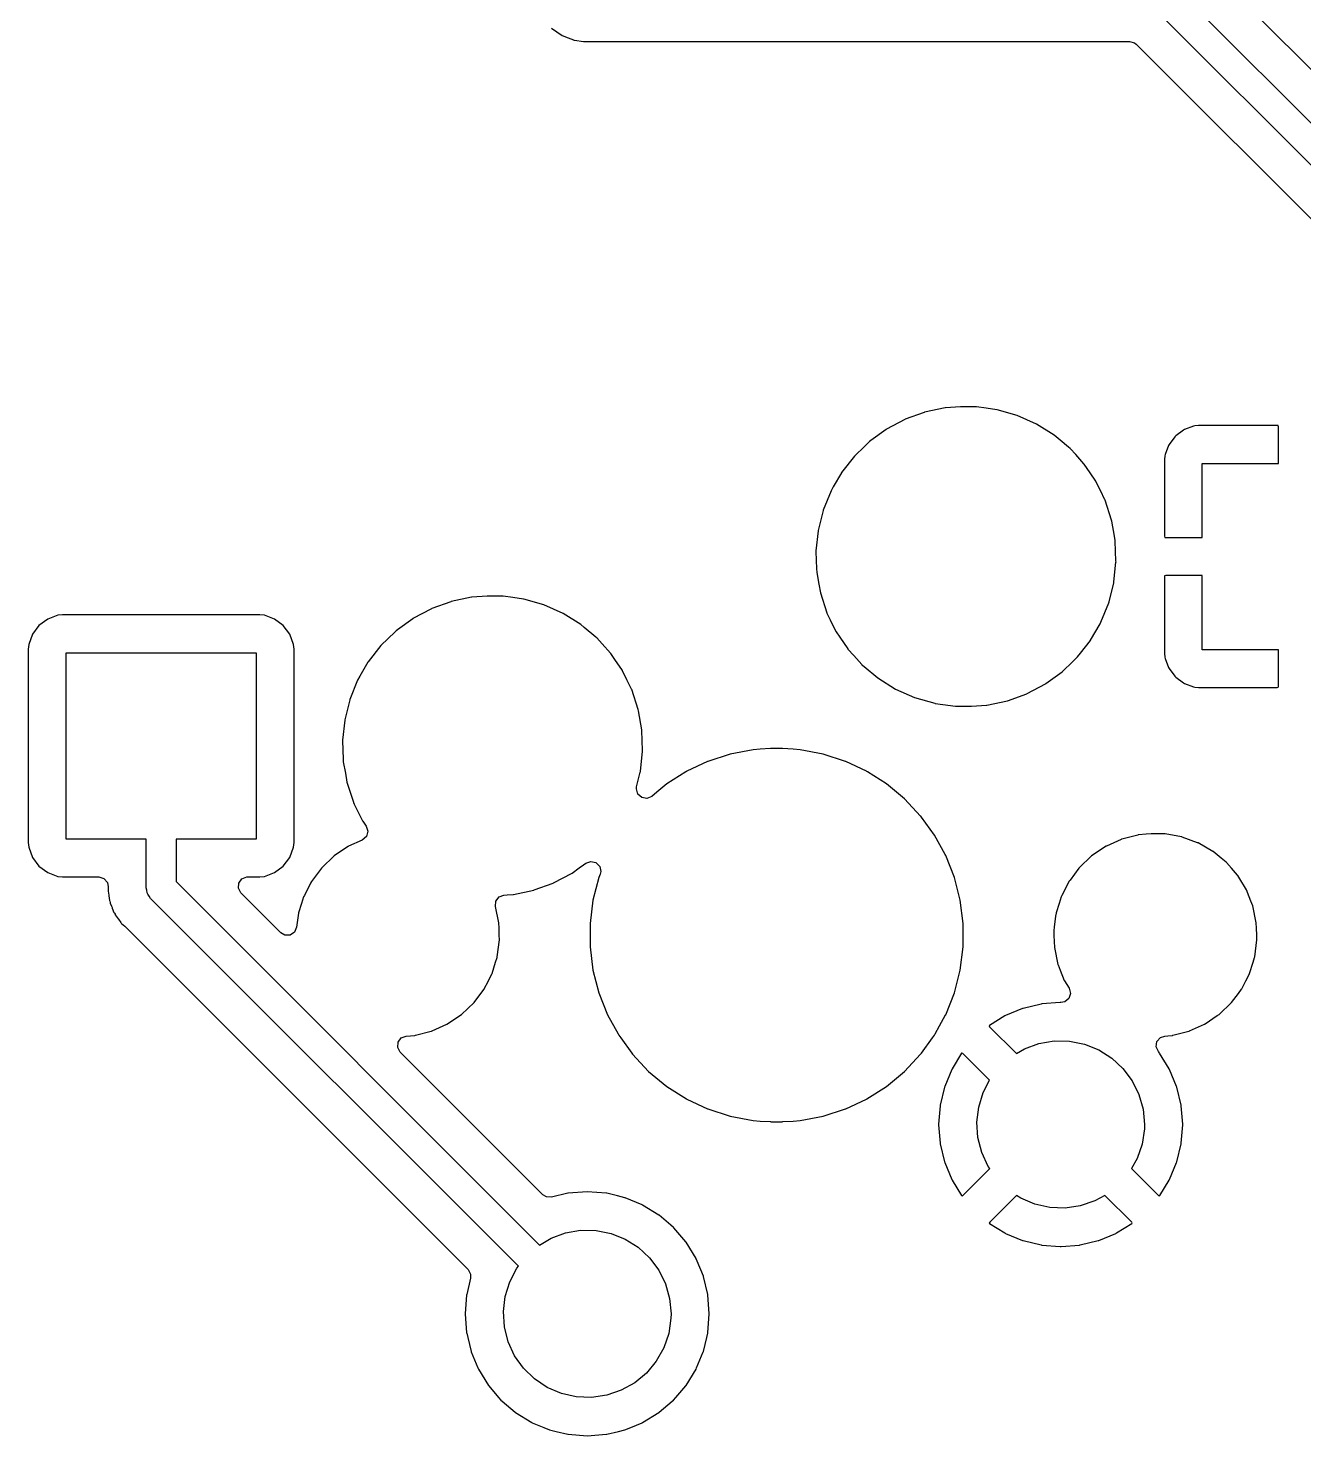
# Model space of a CAD drawing. Extents: x 3.12 to 9.98, y -5.38 to -1.32.
# Drawn here: x 6.105 to 6.778, y -4.064 to -3.321 of the extents above; entities that cross this region are included whole.
import ezdxf

# ---------------------------------------------------------------- set-up
doc = ezdxf.new("R2010")
doc.units = 0
doc.header["$MEASUREMENT"] = 0
doc.layers.add('BLACK', color=7, linetype='CONTINUOUS')

msp = doc.modelspace()

# ---------------------------------------------------------------- linework, layer by layer
at = {"layer": 'BLACK', "linetype": 'CONTINUOUS'}
for p, q in [((6.99656, -3.55711), (6.72053, -3.28108)), ((6.70558, -3.29444), (7.40326, -3.99213)), ((7.39443, -4.00557), (6.69674, -3.30787)), ((6.3812, -3.32088), (6.38672, -3.32476)), ((6.38672, -3.32476), (6.38987, -3.32599)), ((6.38987, -3.32599), (6.39273, -3.32711)), ((6.39273, -3.32711), (6.39273, -3.32711)), ((6.39273, -3.32711), (6.39301, -3.32722)), ((6.39301, -3.32722), (6.39331, -3.32725)), ((6.39331, -3.32725), (6.39331, -3.32725)), ((6.39331, -3.32725), (6.398, -3.32787)), ((6.398, -3.32787), (6.39816, -3.32789)), ((6.39816, -3.32789), (6.68639, -3.32789)), ((6.68639, -3.32789), (6.68907, -3.32868)), ((6.68907, -3.32868), (6.6899, -3.32935)), ((6.6899, -3.32935), (7.03497, -3.67442)), ((6.57799, -3.52386), (6.56792, -3.52753)), ((6.57815, -3.5238), (6.57799, -3.52386)), ((6.57799, -3.52386), (6.57799, -3.52386)), ((6.58897, -3.5215), (6.57815, -3.5238)), ((6.58914, -3.52149), (6.58897, -3.5215)), ((6.59715, -3.52093), (6.58914, -3.52149)), ((6.58914, -3.52149), (6.58914, -3.52149)), ((6.59724, -3.52093), (6.59715, -3.52093)), ((6.59715, -3.52093), (6.59715, -3.52093)), ((6.60553, -3.52093), (6.59724, -3.52093)), ((6.61073, -3.52166), (6.60553, -3.52093)), ((6.61631, -3.52244), (6.61073, -3.52166)), ((6.61648, -3.52246), (6.61631, -3.52244)), ((6.61631, -3.52244), (6.61631, -3.52244)), ((6.62711, -3.52551), (6.61648, -3.52246)), ((6.56776, -3.52759), (6.55799, -3.53278)), ((6.56792, -3.52753), (6.56776, -3.52759)), ((6.56792, -3.52753), (6.56792, -3.52753)), ((6.63721, -3.53001), (6.62711, -3.52551)), ((6.64659, -3.53587), (6.63721, -3.53001)), ((6.72017, -3.53116), (6.71543, -3.53294)), ((6.72077, -3.53102), (6.72017, -3.53116)), ((6.72278, -3.5308), (6.72077, -3.53102)), ((6.72304, -3.53079), (6.72278, -3.5308)), ((6.76447, -3.53079), (6.72304, -3.53079)), ((6.76477, -3.53085), (6.76447, -3.53079)), ((6.76482, -3.5309), (6.76477, -3.53085)), ((6.765, -3.5315), (6.76482, -3.5309)), ((6.765, -3.55079), (6.765, -3.5315)), ((6.54905, -3.53928), (6.54892, -3.5394)), ((6.54973, -3.53878), (6.54905, -3.53928)), ((6.55785, -3.53288), (6.54973, -3.53878)), ((6.55799, -3.53278), (6.55785, -3.53288)), ((6.55785, -3.53288), (6.55785, -3.53288)), ((6.64973, -3.53851), (6.64659, -3.53587)), ((6.6541, -3.54217), (6.64973, -3.53851)), ((6.7103, -3.53678), (6.70729, -3.5408)), ((6.7108, -3.53629), (6.7103, -3.53678)), ((6.71482, -3.53328), (6.7108, -3.53629)), ((6.71543, -3.53294), (6.71482, -3.53328)), ((6.54652, -3.54172), (6.54109, -3.54696)), ((6.54892, -3.5394), (6.54652, -3.54172)), ((6.54892, -3.5394), (6.54892, -3.5394)), ((6.65506, -3.54298), (6.6541, -3.54217)), ((6.65792, -3.54615), (6.65506, -3.54298)), ((6.66226, -3.55097), (6.65792, -3.54615)), ((6.70504, -3.54676), (6.70482, -3.54876)), ((6.70518, -3.54616), (6.70504, -3.54676)), ((6.70696, -3.54142), (6.70518, -3.54616)), ((6.70729, -3.5408), (6.70696, -3.54142)), ((6.54109, -3.54696), (6.53428, -3.55567)), ((6.66246, -3.5512), (6.66226, -3.55097)), ((6.66558, -3.55582), (6.66246, -3.5512)), ((6.70482, -3.54876), (6.7048, -3.54903)), ((6.7048, -3.54903), (6.7048, -3.58929)), ((6.7248, -3.59), (6.7248, -3.55079)), ((6.7248, -3.55079), (6.765, -3.55079)), ((6.5342, -3.55582), (6.52993, -3.56322)), ((6.53428, -3.55567), (6.5342, -3.55582)), ((6.5342, -3.55582), (6.5342, -3.55582)), ((6.66855, -3.56022), (6.66558, -3.55582)), ((6.66865, -3.56037), (6.66855, -3.56022)), ((6.66855, -3.56022), (6.66855, -3.56022)), ((6.67096, -3.5651), (6.66865, -3.56037)), ((6.52875, -3.56525), (6.52461, -3.5755)), ((6.52993, -3.56322), (6.52875, -3.56525)), ((6.67338, -3.57006), (6.67096, -3.5651)), ((6.52457, -3.57567), (6.5223, -3.58477)), ((6.52461, -3.5755), (6.52457, -3.57567)), ((6.52457, -3.57567), (6.52457, -3.57567)), ((6.6735, -3.57031), (6.67338, -3.57006)), ((6.67691, -3.58082), (6.6735, -3.57031)), ((6.67702, -3.58141), (6.67691, -3.58082)), ((6.67841, -3.58929), (6.67702, -3.58141)), ((6.52192, -3.58641), (6.5208, -3.59706)), ((6.52194, -3.58624), (6.52192, -3.58641)), ((6.52192, -3.58641), (6.52192, -3.58641)), ((6.5223, -3.58477), (6.52194, -3.58624)), ((6.6788, -3.59151), (6.67841, -3.58929)), ((6.7048, -3.58929), (6.70498, -3.58989)), ((6.70498, -3.58989), (6.70503, -3.58993)), ((6.70503, -3.58993), (6.70534, -3.59)), ((6.70534, -3.59), (6.7248, -3.59)), ((6.5208, -3.59706), (6.52078, -3.59723)), ((6.52078, -3.59723), (6.52079, -3.59741)), ((6.52079, -3.59741), (6.52111, -3.60655)), ((6.52079, -3.59741), (6.52079, -3.59741)), ((6.67883, -3.59171), (6.6788, -3.59151)), ((6.67884, -3.59189), (6.67883, -3.59171)), ((6.67921, -3.60253), (6.67884, -3.59189)), ((6.67884, -3.59189), (6.67884, -3.59189)), ((6.6781, -3.61343), (6.6792, -3.60294)), ((6.6792, -3.60294), (6.67922, -3.60277)), ((6.6792, -3.60294), (6.6792, -3.60294)), ((6.67922, -3.60277), (6.67921, -3.60253)), ((6.52111, -3.60655), (6.52117, -3.60829)), ((6.52117, -3.60829), (6.5212, -3.60846)), ((6.5212, -3.60846), (6.5212, -3.60846)), ((6.5212, -3.60846), (6.52227, -3.61452)), ((6.67806, -3.61376), (6.6781, -3.61343)), ((6.70487, -3.61023), (6.7048, -3.61053)), ((6.7048, -3.61053), (6.7048, -3.65097)), ((6.70492, -3.61018), (6.70487, -3.61023)), ((6.70552, -3.61), (6.70492, -3.61018)), ((6.7248, -3.61), (6.70552, -3.61)), ((6.7248, -3.64921), (6.7248, -3.61)), ((6.34715, -3.62093), (6.33914, -3.62149)), ((6.34724, -3.62093), (6.34715, -3.62093)), ((6.34715, -3.62093), (6.34715, -3.62093)), ((6.35553, -3.62093), (6.34724, -3.62093)), ((6.36073, -3.62166), (6.35553, -3.62093)), ((6.52227, -3.61452), (6.52309, -3.61918)), ((6.52309, -3.61918), (6.5265, -3.62969)), ((6.67554, -3.62388), (6.67802, -3.61393)), ((6.67802, -3.61393), (6.67806, -3.61376)), ((6.67802, -3.61393), (6.67802, -3.61393)), ((6.31776, -3.62759), (6.30799, -3.63278)), ((6.31792, -3.62753), (6.31776, -3.62759)), ((6.32799, -3.62386), (6.31792, -3.62753)), ((6.31792, -3.62753), (6.31792, -3.62753)), ((6.32815, -3.6238), (6.32799, -3.62386)), ((6.32799, -3.62386), (6.32799, -3.62386)), ((6.33897, -3.6215), (6.32815, -3.6238)), ((6.33914, -3.62149), (6.33897, -3.6215)), ((6.33914, -3.62149), (6.33914, -3.62149)), ((6.36631, -3.62244), (6.36073, -3.62166)), ((6.36648, -3.62246), (6.36631, -3.62244)), ((6.36631, -3.62244), (6.36631, -3.62244)), ((6.37711, -3.62551), (6.36648, -3.62246)), ((6.38721, -3.63001), (6.37711, -3.62551)), ((6.67125, -3.63475), (6.67539, -3.6245)), ((6.67539, -3.6245), (6.67554, -3.62388)), ((6.11509, -3.63305), (6.1105, -3.63649)), ((6.12046, -3.63103), (6.11509, -3.63305)), ((6.12291, -3.63077), (6.12046, -3.63103)), ((6.22709, -3.63077), (6.12291, -3.63077)), ((6.22954, -3.63103), (6.22709, -3.63077)), ((6.23491, -3.63305), (6.22954, -3.63103)), ((6.2395, -3.63649), (6.23491, -3.63305)), ((6.30785, -3.63288), (6.29973, -3.63878)), ((6.30799, -3.63278), (6.30785, -3.63288)), ((6.30785, -3.63288), (6.30785, -3.63288)), ((6.39659, -3.63587), (6.38721, -3.63001)), ((6.39846, -3.63744), (6.39659, -3.63587)), ((6.5265, -3.62969), (6.52658, -3.62985)), ((6.52658, -3.62985), (6.52658, -3.62985)), ((6.52658, -3.62985), (6.52831, -3.63339)), ((6.52831, -3.63339), (6.53135, -3.63963)), ((6.6658, -3.64418), (6.67077, -3.63557)), ((6.67077, -3.63557), (6.67125, -3.63475)), ((6.10706, -3.64107), (6.10505, -3.64644)), ((6.1105, -3.63649), (6.10706, -3.64107)), ((6.24294, -3.64107), (6.2395, -3.63649)), ((6.24495, -3.64644), (6.24294, -3.64107)), ((6.29853, -3.63978), (6.29109, -3.64696)), ((6.29892, -3.6394), (6.29853, -3.63978)), ((6.29905, -3.63928), (6.29892, -3.6394)), ((6.29892, -3.6394), (6.29892, -3.6394)), ((6.29973, -3.63878), (6.29905, -3.63928)), ((6.40456, -3.64256), (6.39846, -3.63744)), ((6.40506, -3.64298), (6.40456, -3.64256)), ((6.40792, -3.64615), (6.40506, -3.64298)), ((6.53135, -3.63963), (6.53145, -3.63978)), ((6.53145, -3.63978), (6.53145, -3.63978)), ((6.53145, -3.63978), (6.5334, -3.64268)), ((6.5334, -3.64268), (6.53754, -3.6488)), ((6.10505, -3.64644), (6.10478, -3.64889)), ((6.10478, -3.64889), (6.10478, -3.75111)), ((6.1248, -3.74921), (6.1248, -3.65079)), ((6.1248, -3.65079), (6.2252, -3.65079)), ((6.2252, -3.65079), (6.2252, -3.74921)), ((6.24522, -3.64889), (6.24495, -3.64644)), ((6.24522, -3.75111), (6.24522, -3.64889)), ((6.29109, -3.64696), (6.28428, -3.65567)), ((6.41226, -3.65097), (6.40792, -3.64615)), ((6.53754, -3.6488), (6.53765, -3.64893)), ((6.53765, -3.64893), (6.53765, -3.64893)), ((6.53765, -3.64893), (6.54074, -3.65236)), ((6.66052, -3.65097), (6.66572, -3.64433)), ((6.66572, -3.64433), (6.6658, -3.64418)), ((6.6658, -3.64418), (6.6658, -3.64418)), ((6.765, -3.64921), (6.7248, -3.64921)), ((6.765, -3.66868), (6.765, -3.64921)), ((6.2842, -3.65582), (6.27993, -3.66322)), ((6.28428, -3.65567), (6.2842, -3.65582)), ((6.2842, -3.65582), (6.2842, -3.65582)), ((6.41246, -3.6512), (6.41226, -3.65097)), ((6.41463, -3.65441), (6.41246, -3.6512)), ((6.41855, -3.66022), (6.41463, -3.65441)), ((6.54074, -3.65236), (6.54494, -3.65702)), ((6.54494, -3.65702), (6.54507, -3.65713)), ((6.54507, -3.65713), (6.54507, -3.65713)), ((6.54507, -3.65713), (6.54624, -3.65811)), ((6.54624, -3.65811), (6.55341, -3.66413)), ((6.65116, -3.66052), (6.65623, -3.65563)), ((6.65623, -3.65563), (6.65891, -3.65304)), ((6.65891, -3.65304), (6.66052, -3.65097)), ((6.7048, -3.65097), (6.70482, -3.65124)), ((6.70482, -3.65124), (6.70504, -3.65324)), ((6.70504, -3.65324), (6.70518, -3.65384)), ((6.70518, -3.65384), (6.70696, -3.65858)), ((6.27875, -3.66525), (6.27461, -3.6755)), ((6.27993, -3.66322), (6.27875, -3.66525)), ((6.41865, -3.66037), (6.41855, -3.66022)), ((6.41855, -3.66022), (6.41855, -3.66022)), ((6.42096, -3.6651), (6.41865, -3.66037)), ((6.42338, -3.67006), (6.42096, -3.6651)), ((6.55341, -3.66413), (6.56279, -3.66999)), ((6.64221, -3.66708), (6.65081, -3.66082)), ((6.65081, -3.66082), (6.65095, -3.66072)), ((6.65081, -3.66082), (6.65081, -3.66082)), ((6.65095, -3.66072), (6.65116, -3.66052)), ((6.70696, -3.65858), (6.70729, -3.6592)), ((6.70729, -3.6592), (6.7103, -3.66322)), ((6.7103, -3.66322), (6.7108, -3.66371)), ((6.7108, -3.66371), (6.71482, -3.66672)), ((6.4235, -3.67031), (6.42338, -3.67006)), ((6.42691, -3.68082), (6.4235, -3.67031)), ((6.56279, -3.66999), (6.57289, -3.67449)), ((6.62201, -3.67614), (6.63208, -3.67247)), ((6.63208, -3.67247), (6.63224, -3.67241)), ((6.63208, -3.67247), (6.63208, -3.67247)), ((6.63224, -3.67241), (6.64201, -3.66722)), ((6.64201, -3.66722), (6.64221, -3.66708)), ((6.71482, -3.66672), (6.71543, -3.66706)), ((6.71543, -3.66706), (6.72017, -3.66884)), ((6.72017, -3.66884), (6.72077, -3.66898)), ((6.72077, -3.66898), (6.72278, -3.6692)), ((6.72278, -3.6692), (6.72304, -3.66921)), ((6.72304, -3.66921), (6.76429, -3.66921)), ((6.76429, -3.66921), (6.76489, -3.66904)), ((6.76489, -3.66904), (6.76493, -3.66898)), ((6.76493, -3.66898), (6.765, -3.66868)), ((6.27457, -3.67567), (6.2723, -3.68477)), ((6.27461, -3.6755), (6.27457, -3.67567)), ((6.27457, -3.67567), (6.27457, -3.67567)), ((6.57289, -3.67449), (6.58352, -3.67754)), ((6.58352, -3.67754), (6.58369, -3.67756)), ((6.58369, -3.67756), (6.58369, -3.67756)), ((6.58369, -3.67756), (6.58774, -3.67813)), ((6.58774, -3.67813), (6.59447, -3.67907)), ((6.59447, -3.67907), (6.60276, -3.67907)), ((6.60276, -3.67907), (6.60285, -3.67907)), ((6.60285, -3.67907), (6.61086, -3.67851)), ((6.60285, -3.67907), (6.60285, -3.67907)), ((6.61086, -3.67851), (6.61103, -3.6785)), ((6.61086, -3.67851), (6.61086, -3.67851)), ((6.61103, -3.6785), (6.62185, -3.6762)), ((6.62185, -3.6762), (6.62201, -3.67614)), ((6.62201, -3.67614), (6.62201, -3.67614)), ((6.27192, -3.68641), (6.2708, -3.69706)), ((6.27194, -3.68624), (6.27192, -3.68641)), ((6.27192, -3.68641), (6.27192, -3.68641)), ((6.2723, -3.68477), (6.27194, -3.68624)), ((6.42703, -3.6815), (6.42691, -3.68082)), ((6.4288, -3.69151), (6.42703, -3.6815)), ((6.42883, -3.69171), (6.4288, -3.69151)), ((6.42884, -3.69189), (6.42883, -3.69171)), ((6.42921, -3.70253), (6.42884, -3.69189)), ((6.42884, -3.69189), (6.42884, -3.69189)), ((6.2708, -3.69706), (6.27078, -3.69723)), ((6.27078, -3.69723), (6.27079, -3.69741)), ((6.27079, -3.69741), (6.27079, -3.69741)), ((6.27079, -3.69741), (6.27112, -3.70699)), ((6.4281, -3.71343), (6.4292, -3.70294)), ((6.4292, -3.70294), (6.42922, -3.70277)), ((6.4292, -3.70294), (6.4292, -3.70294)), ((6.42922, -3.70277), (6.42921, -3.70253)), ((6.48763, -3.70206), (6.47545, -3.70439)), ((6.49131, -3.70183), (6.48763, -3.70206)), ((6.49683, -3.70149), (6.49131, -3.70183)), ((6.4969, -3.70148), (6.49683, -3.70149)), ((6.49683, -3.70149), (6.49683, -3.70149)), ((6.5031, -3.70148), (6.4969, -3.70148)), ((6.50317, -3.70149), (6.5031, -3.70148)), ((6.50869, -3.70183), (6.50317, -3.70149)), ((6.50317, -3.70149), (6.50317, -3.70149)), ((6.51237, -3.70206), (6.50869, -3.70183)), ((6.52455, -3.70439), (6.51237, -3.70206)), ((6.27112, -3.70699), (6.27117, -3.70829)), ((6.27117, -3.70829), (6.2712, -3.70846)), ((6.2712, -3.70846), (6.2712, -3.70846)), ((6.2712, -3.70846), (6.27227, -3.71452)), ((6.46352, -3.70828), (6.45259, -3.71343)), ((6.46366, -3.70822), (6.46352, -3.70828)), ((6.46352, -3.70828), (6.46352, -3.70828)), ((6.47545, -3.70439), (6.46366, -3.70822)), ((6.53634, -3.70822), (6.52455, -3.70439)), ((6.53648, -3.70828), (6.53634, -3.70822)), ((6.54741, -3.71343), (6.53648, -3.70828)), ((6.53648, -3.70828), (6.53648, -3.70828)), ((6.27227, -3.71452), (6.27309, -3.71918)), ((6.4261, -3.72166), (6.42802, -3.71393)), ((6.42802, -3.71393), (6.42806, -3.71376)), ((6.42802, -3.71393), (6.42802, -3.71393)), ((6.42806, -3.71376), (6.4281, -3.71343)), ((6.45202, -3.71376), (6.44198, -3.72014)), ((6.45231, -3.71358), (6.45202, -3.71376)), ((6.45244, -3.7135), (6.45231, -3.71358)), ((6.45231, -3.71358), (6.45231, -3.71358)), ((6.45258, -3.71343), (6.45244, -3.7135)), ((6.45259, -3.71343), (6.45258, -3.71343)), ((6.54742, -3.71343), (6.54741, -3.71343)), ((6.54756, -3.7135), (6.54742, -3.71343)), ((6.54769, -3.71358), (6.54756, -3.7135)), ((6.54798, -3.71376), (6.54769, -3.71358)), ((6.54769, -3.71358), (6.54769, -3.71358)), ((6.55802, -3.72014), (6.54798, -3.71376)), ((6.27309, -3.71918), (6.2765, -3.72969)), ((6.42595, -3.72274), (6.4261, -3.72166)), ((6.42668, -3.72544), (6.42595, -3.72274)), ((6.43671, -3.7245), (6.43407, -3.72668)), ((6.44198, -3.72014), (6.43671, -3.7245)), ((6.56757, -3.72804), (6.55802, -3.72014)), ((6.2765, -3.72969), (6.27658, -3.72985)), ((6.27658, -3.72985), (6.27658, -3.72985)), ((6.27658, -3.72985), (6.27701, -3.73073)), ((6.27701, -3.73073), (6.28135, -3.73963)), ((6.42875, -3.72732), (6.42668, -3.72544)), ((6.4315, -3.72778), (6.42875, -3.72732)), ((6.43407, -3.72668), (6.4315, -3.72778)), ((6.57606, -3.73708), (6.56757, -3.72804)), ((6.28135, -3.73963), (6.28145, -3.73978)), ((6.28145, -3.73978), (6.28145, -3.73978)), ((6.28145, -3.73978), (6.28327, -3.74247)), ((6.57615, -3.7372), (6.57606, -3.73708)), ((6.57654, -3.73773), (6.57615, -3.7372)), ((6.57615, -3.7372), (6.57615, -3.7372)), ((6.58335, -3.74711), (6.57654, -3.73773)), ((6.28327, -3.74247), (6.28411, -3.74514)), ((6.28411, -3.74514), (6.28339, -3.74784)), ((6.58342, -3.74724), (6.58335, -3.74711)), ((6.58896, -3.75732), (6.58342, -3.74724)), ((6.58342, -3.74724), (6.58342, -3.74724)), ((6.69075, -3.74711), (6.68236, -3.74928)), ((6.69095, -3.74705), (6.69075, -3.74711)), ((6.69075, -3.74711), (6.69075, -3.74711)), ((6.69116, -3.74704), (6.69095, -3.74705)), ((6.69508, -3.7467), (6.69116, -3.74704)), ((6.69116, -3.74704), (6.69116, -3.74704)), ((6.69772, -3.74648), (6.69508, -3.7467)), ((6.7041, -3.74648), (6.69772, -3.74648)), ((6.70416, -3.74648), (6.7041, -3.74648)), ((6.70436, -3.74649), (6.70416, -3.74648)), ((6.70416, -3.74648), (6.70416, -3.74648)), ((6.70505, -3.74653), (6.70436, -3.74649)), ((6.70522, -3.74655), (6.70505, -3.74653)), ((6.71379, -3.7481), (6.70522, -3.74655)), ((6.70522, -3.74655), (6.70522, -3.74655)), ((6.10478, -3.75111), (6.10505, -3.75356)), ((6.10505, -3.75356), (6.10706, -3.75893)), ((6.16713, -3.74921), (6.1248, -3.74921)), ((6.16713, -3.775), (6.16713, -3.74921)), ((6.2252, -3.74921), (6.18287, -3.74921)), ((6.18287, -3.74921), (6.18287, -3.77174)), ((6.24294, -3.75893), (6.24495, -3.75356)), ((6.24495, -3.75356), (6.24522, -3.75111)), ((6.27188, -3.75441), (6.26634, -3.75814)), ((6.2737, -3.75318), (6.27188, -3.75441)), ((6.27388, -3.75307), (6.2737, -3.75318)), ((6.2737, -3.75318), (6.2737, -3.75318)), ((6.28119, -3.74977), (6.27388, -3.75307)), ((6.28339, -3.74784), (6.28119, -3.74977)), ((6.67188, -3.75441), (6.66634, -3.75814)), ((6.6737, -3.75318), (6.67188, -3.75441)), ((6.67388, -3.75307), (6.6737, -3.75318)), ((6.6737, -3.75318), (6.6737, -3.75318)), ((6.67415, -3.75295), (6.67388, -3.75307)), ((6.68197, -3.74942), (6.67415, -3.75295)), ((6.68216, -3.74934), (6.68197, -3.74942)), ((6.68197, -3.74942), (6.68197, -3.74942)), ((6.68236, -3.74928), (6.68216, -3.74934)), ((6.68236, -3.74928), (6.68236, -3.74928)), ((6.71399, -3.74814), (6.71379, -3.7481)), ((6.71379, -3.7481), (6.71379, -3.7481)), ((6.71419, -3.74821), (6.71399, -3.74814)), ((6.72233, -3.75117), (6.71419, -3.74821)), ((6.71419, -3.74821), (6.71419, -3.74821)), ((6.72253, -3.75124), (6.72233, -3.75117)), ((6.72233, -3.75117), (6.72233, -3.75117)), ((6.73042, -3.75573), (6.72253, -3.75124)), ((6.10706, -3.75893), (6.1105, -3.76351)), ((6.2395, -3.76351), (6.24294, -3.75893)), ((6.26634, -3.75814), (6.25977, -3.76441)), ((6.3981, -3.7628), (6.39926, -3.76195)), ((6.39926, -3.76195), (6.4019, -3.76101)), ((6.4019, -3.76101), (6.40462, -3.76164)), ((6.40462, -3.76164), (6.40657, -3.76365)), ((6.58932, -3.75797), (6.58896, -3.75732)), ((6.59388, -3.7695), (6.58932, -3.75797)), ((6.66634, -3.75814), (6.65977, -3.76441)), ((6.73059, -3.75587), (6.73042, -3.75573)), ((6.73483, -3.75934), (6.73059, -3.75587)), ((6.73059, -3.75587), (6.73059, -3.75587)), ((6.73745, -3.76149), (6.73483, -3.75934)), ((6.73758, -3.76165), (6.73745, -3.76149)), ((6.74012, -3.76458), (6.73758, -3.76165)), ((6.73758, -3.76165), (6.73758, -3.76165)), ((6.1105, -3.76351), (6.11509, -3.76695)), ((6.11509, -3.76695), (6.12046, -3.76897)), ((6.12046, -3.76897), (6.12291, -3.76923)), ((6.12291, -3.76923), (6.14212, -3.76923)), ((6.14212, -3.76923), (6.14481, -3.77002)), ((6.21768, -3.77022), (6.2203, -3.76924)), ((6.2203, -3.76924), (6.22066, -3.76923)), ((6.22066, -3.76923), (6.22709, -3.76923)), ((6.22709, -3.76923), (6.22954, -3.76897)), ((6.22954, -3.76897), (6.23491, -3.76695)), ((6.23491, -3.76695), (6.2395, -3.76351)), ((6.25965, -3.76458), (6.25493, -3.77091)), ((6.25977, -3.76441), (6.25965, -3.76458)), ((6.38224, -3.77241), (6.39201, -3.76722)), ((6.39201, -3.76722), (6.39582, -3.76445)), ((6.39582, -3.76445), (6.3981, -3.7628)), ((6.40612, -3.7695), (6.40303, -3.7815)), ((6.40679, -3.76779), (6.40612, -3.7695)), ((6.40657, -3.76365), (6.40712, -3.76639)), ((6.40712, -3.76639), (6.40679, -3.76779)), ((6.59697, -3.7815), (6.59388, -3.7695)), ((6.65965, -3.76458), (6.65493, -3.77091)), ((6.65977, -3.76441), (6.65965, -3.76458)), ((6.7434, -3.76835), (6.74012, -3.76458)), ((6.74351, -3.76853), (6.7434, -3.76835)), ((6.74401, -3.76935), (6.74351, -3.76853)), ((6.74351, -3.76853), (6.74351, -3.76853)), ((6.74811, -3.77612), (6.74401, -3.76935)), ((6.14481, -3.77002), (6.14664, -3.77213)), ((6.14664, -3.77213), (6.14707, -3.77453)), ((6.14707, -3.77453), (6.14694, -3.77647)), ((6.14694, -3.77647), (6.14699, -3.77676)), ((6.14699, -3.77676), (6.14699, -3.77676)), ((6.14699, -3.77676), (6.14737, -3.77895)), ((6.16742, -3.77628), (6.16713, -3.775)), ((6.16756, -3.77759), (6.16742, -3.77628)), ((6.18287, -3.77174), (6.37483, -3.9637)), ((6.21581, -3.77525), (6.21601, -3.77246)), ((6.21715, -3.7777), (6.21581, -3.77525)), ((6.21601, -3.77246), (6.21768, -3.77022)), ((6.25395, -3.77247), (6.25064, -3.779)), ((6.25435, -3.7717), (6.25395, -3.77247)), ((6.25493, -3.77091), (6.25435, -3.7717)), ((6.36103, -3.7785), (6.37185, -3.7762)), ((6.37185, -3.7762), (6.37201, -3.77614)), ((6.37201, -3.77614), (6.38208, -3.77247)), ((6.37201, -3.77614), (6.37201, -3.77614)), ((6.38208, -3.77247), (6.38224, -3.77241)), ((6.38208, -3.77247), (6.38208, -3.77247)), ((6.65395, -3.77247), (6.65064, -3.779)), ((6.65435, -3.7717), (6.65395, -3.77247)), ((6.65493, -3.77091), (6.65435, -3.7717)), ((6.74955, -3.77976), (6.74811, -3.77612)), ((6.14737, -3.77895), (6.14741, -3.77921)), ((6.14741, -3.77921), (6.14771, -3.7817)), ((6.14771, -3.7817), (6.14782, -3.78198)), ((6.14782, -3.78198), (6.14784, -3.78208)), ((6.14784, -3.78208), (6.14802, -3.78273)), ((6.14802, -3.78273), (6.14805, -3.78283)), ((6.14805, -3.78283), (6.1481, -3.78312)), ((6.1481, -3.78312), (6.14882, -3.78477)), ((6.1678, -3.77797), (6.16756, -3.77759)), ((6.1679, -3.77841), (6.1678, -3.77797)), ((6.16872, -3.77944), (6.1679, -3.77841)), ((6.16942, -3.78056), (6.16872, -3.77944)), ((6.36372, -3.97485), (6.16942, -3.78056)), ((6.23814, -3.79869), (6.21715, -3.7777)), ((6.24914, -3.78331), (6.2476, -3.78826)), ((6.25023, -3.77979), (6.24914, -3.78331)), ((6.25064, -3.779), (6.25023, -3.77979)), ((6.3515, -3.78481), (6.35172, -3.78203)), ((6.35172, -3.78203), (6.35341, -3.7798)), ((6.35341, -3.7798), (6.35601, -3.77885)), ((6.35601, -3.77885), (6.35777, -3.77872)), ((6.35777, -3.77872), (6.36086, -3.77851)), ((6.36086, -3.77851), (6.36103, -3.7785)), ((6.36086, -3.77851), (6.36086, -3.77851)), ((6.40303, -3.7815), (6.40148, -3.7938)), ((6.59852, -3.7938), (6.59697, -3.7815)), ((6.64914, -3.78331), (6.6476, -3.78826)), ((6.65023, -3.77979), (6.64914, -3.78331)), ((6.65064, -3.779), (6.65023, -3.77979)), ((6.75045, -3.78203), (6.74955, -3.77976)), ((6.75145, -3.78456), (6.75045, -3.78203)), ((6.75331, -3.79345), (6.75145, -3.78456)), ((6.14882, -3.78477), (6.14911, -3.78543)), ((6.14911, -3.78543), (6.14921, -3.78567)), ((6.14921, -3.78567), (6.1501, -3.78802)), ((6.1501, -3.78802), (6.15027, -3.78826)), ((6.15027, -3.78826), (6.15032, -3.78836)), ((6.15032, -3.78836), (6.15064, -3.78894)), ((6.15064, -3.78894), (6.15069, -3.78903)), ((6.15069, -3.78903), (6.15081, -3.7893)), ((6.15081, -3.7893), (6.15183, -3.79063)), ((6.15183, -3.79063), (6.15235, -3.7913)), ((6.15235, -3.7913), (6.1525, -3.79151)), ((6.1525, -3.79151), (6.15375, -3.79334)), ((6.24754, -3.78847), (6.24656, -3.79583)), ((6.2476, -3.78827), (6.24754, -3.78847)), ((6.2476, -3.78826), (6.2476, -3.78827)), ((6.35331, -3.79345), (6.3515, -3.78481)), ((6.64735, -3.78991), (6.64656, -3.79583)), ((6.64754, -3.78847), (6.64735, -3.78991)), ((6.6476, -3.78827), (6.64754, -3.78847)), ((6.6476, -3.78826), (6.6476, -3.78827)), ((6.15375, -3.79334), (6.15375, -3.79334)), ((6.15375, -3.79334), (6.15392, -3.79358)), ((6.15392, -3.79358), (6.15415, -3.79378)), ((6.15415, -3.79378), (6.15415, -3.79378)), ((6.15415, -3.79378), (6.15575, -3.79521)), ((6.15575, -3.79521), (6.15596, -3.79541)), ((6.15596, -3.79541), (6.3371, -3.97655)), ((6.2403, -3.79996), (6.23814, -3.79869)), ((6.24543, -3.79839), (6.2431, -3.79993)), ((6.24656, -3.79583), (6.24543, -3.79839)), ((6.35342, -3.79637), (6.35331, -3.79345)), ((6.35356, -3.8), (6.35342, -3.79637)), ((6.40148, -3.7938), (6.40148, -3.8062)), ((6.59852, -3.8062), (6.59852, -3.7938)), ((6.64656, -3.79583), (6.64635, -3.79747)), ((6.64635, -3.79747), (6.64635, -3.79768)), ((6.64635, -3.79768), (6.64635, -3.79768)), ((6.64635, -3.79768), (6.64645, -3.80019)), ((6.75342, -3.79637), (6.75331, -3.79345)), ((6.75356, -3.8), (6.75342, -3.79637)), ((6.2431, -3.79993), (6.2403, -3.79996)), ((6.35246, -3.81153), (6.35365, -3.80253)), ((6.35365, -3.80253), (6.35356, -3.8)), ((6.40148, -3.8062), (6.40303, -3.8185)), ((6.59697, -3.8185), (6.59852, -3.8062)), ((6.64645, -3.80019), (6.64669, -3.80655)), ((6.64669, -3.80655), (6.64855, -3.81544)), ((6.75246, -3.81153), (6.75365, -3.80253)), ((6.75365, -3.80253), (6.75356, -3.8)), ((6.34977, -3.82021), (6.35159, -3.81435)), ((6.35159, -3.81435), (6.3524, -3.81174)), ((6.3524, -3.81173), (6.35246, -3.81153)), ((6.3524, -3.81174), (6.3524, -3.81173)), ((6.74977, -3.82021), (6.75159, -3.81435)), ((6.75159, -3.81435), (6.7524, -3.81174)), ((6.7524, -3.81173), (6.75246, -3.81153)), ((6.7524, -3.81174), (6.7524, -3.81173)), ((6.34781, -3.82406), (6.34967, -3.8204)), ((6.34967, -3.8204), (6.34977, -3.82021)), ((6.34967, -3.8204), (6.34967, -3.8204)), ((6.40303, -3.8185), (6.40612, -3.8305)), ((6.59388, -3.8305), (6.59697, -3.8185)), ((6.64855, -3.81544), (6.64863, -3.81563)), ((6.64863, -3.81563), (6.64863, -3.81563)), ((6.64863, -3.81563), (6.64976, -3.8185)), ((6.64976, -3.8185), (6.65189, -3.82388)), ((6.74781, -3.82406), (6.74967, -3.8204)), ((6.74967, -3.8204), (6.74977, -3.82021)), ((6.74967, -3.8204), (6.74967, -3.8204)), ((6.34384, -3.83073), (6.34553, -3.82847)), ((6.34553, -3.82847), (6.34565, -3.8283)), ((6.34553, -3.82847), (6.34553, -3.82847)), ((6.34565, -3.8283), (6.34781, -3.82406)), ((6.65189, -3.82388), (6.652, -3.82406)), ((6.652, -3.82406), (6.65441, -3.82803)), ((6.65441, -3.82803), (6.65512, -3.83073)), ((6.74384, -3.83073), (6.74553, -3.82847)), ((6.74553, -3.82847), (6.74565, -3.8283)), ((6.74553, -3.82847), (6.74553, -3.82847)), ((6.74565, -3.8283), (6.74781, -3.82406)), ((6.33366, -3.84186), (6.34023, -3.83559)), ((6.34023, -3.83559), (6.34384, -3.83073)), ((6.40612, -3.8305), (6.41068, -3.84203)), ((6.58932, -3.84203), (6.59388, -3.8305)), ((6.63973, -3.83639), (6.63027, -3.83866)), ((6.64011, -3.83633), (6.63973, -3.83639)), ((6.64981, -3.83557), (6.64011, -3.83633)), ((6.65017, -3.83557), (6.64981, -3.83557)), ((6.65211, -3.83517), (6.65017, -3.83557)), ((6.65427, -3.83339), (6.65211, -3.83517)), ((6.65512, -3.83073), (6.65427, -3.83339)), ((6.73366, -3.84186), (6.74023, -3.83559)), ((6.74023, -3.83559), (6.74384, -3.83073)), ((6.3263, -3.84682), (6.33271, -3.8425)), ((6.33271, -3.8425), (6.33366, -3.84186)), ((6.41068, -3.84203), (6.41076, -3.84217)), ((6.41076, -3.84217), (6.41076, -3.84217)), ((6.41076, -3.84217), (6.41625, -3.85216)), ((6.58606, -3.84796), (6.58924, -3.84217)), ((6.58924, -3.84217), (6.58932, -3.84203)), ((6.58924, -3.84217), (6.58924, -3.84217)), ((6.62057, -3.84268), (6.61247, -3.84764)), ((6.62092, -3.8425), (6.62057, -3.84268)), ((6.6299, -3.83878), (6.62092, -3.8425)), ((6.63027, -3.83866), (6.6299, -3.83878)), ((6.7263, -3.84682), (6.73271, -3.8425)), ((6.73271, -3.8425), (6.73366, -3.84186)), ((6.30925, -3.85289), (6.31764, -3.85072)), ((6.31764, -3.85072), (6.31784, -3.85066)), ((6.31764, -3.85072), (6.31764, -3.85072)), ((6.31784, -3.85066), (6.31803, -3.85058)), ((6.31803, -3.85058), (6.32593, -3.84702)), ((6.31803, -3.85058), (6.31803, -3.85058)), ((6.32593, -3.84702), (6.32612, -3.84693)), ((6.32612, -3.84693), (6.3263, -3.84682)), ((6.3263, -3.84682), (6.3263, -3.84682)), ((6.58375, -3.85216), (6.58606, -3.84796)), ((6.61247, -3.84764), (6.61227, -3.84796)), ((6.61227, -3.84796), (6.6125, -3.84836)), ((6.6125, -3.84836), (6.62672, -3.86258)), ((6.70925, -3.85289), (6.71764, -3.85072)), ((6.71764, -3.85072), (6.71784, -3.85066)), ((6.71764, -3.85072), (6.71764, -3.85072)), ((6.71784, -3.85066), (6.71803, -3.85058)), ((6.71803, -3.85058), (6.72593, -3.84702)), ((6.71803, -3.85058), (6.71803, -3.85058)), ((6.72593, -3.84702), (6.72612, -3.84693)), ((6.72612, -3.84693), (6.7263, -3.84682)), ((6.7263, -3.84682), (6.7263, -3.84682)), ((6.2999, -3.85934), (6.3001, -3.85655)), ((6.3001, -3.85655), (6.30178, -3.85432)), ((6.30178, -3.85432), (6.30433, -3.85335)), ((6.30433, -3.85335), (6.30673, -3.85314)), ((6.30673, -3.85314), (6.30884, -3.85296)), ((6.30884, -3.85296), (6.30905, -3.85295)), ((6.30884, -3.85296), (6.30884, -3.85296)), ((6.30905, -3.85295), (6.30925, -3.85289)), ((6.30925, -3.85289), (6.30925, -3.85289)), ((6.41625, -3.85216), (6.41665, -3.85289)), ((6.41665, -3.85289), (6.41769, -3.85432)), ((6.41769, -3.85432), (6.42347, -3.86227)), ((6.57653, -3.86227), (6.58231, -3.85432)), ((6.58231, -3.85432), (6.58335, -3.85289)), ((6.58335, -3.85289), (6.58375, -3.85216)), ((6.63095, -3.86006), (6.63855, -3.85726)), ((6.63855, -3.85726), (6.64653, -3.85589)), ((6.64653, -3.85589), (6.65463, -3.85599)), ((6.65463, -3.85599), (6.66257, -3.85757)), ((6.66257, -3.85757), (6.67009, -3.86057)), ((6.70043, -3.85891), (6.70085, -3.85614)), ((6.70158, -3.86146), (6.70043, -3.85891)), ((6.70085, -3.85614), (6.7027, -3.85405)), ((6.7027, -3.85405), (6.70493, -3.85329)), ((6.70493, -3.85329), (6.70657, -3.85316)), ((6.70657, -3.85316), (6.70884, -3.85296)), ((6.70884, -3.85296), (6.70905, -3.85295)), ((6.70884, -3.85296), (6.70884, -3.85296)), ((6.70905, -3.85295), (6.70925, -3.85289)), ((6.70925, -3.85289), (6.70925, -3.85289)), ((6.30124, -3.8618), (6.2999, -3.85934)), ((6.37655, -3.9371), (6.30124, -3.8618)), ((6.42347, -3.86227), (6.42394, -3.86292)), ((6.42394, -3.86292), (6.43243, -3.87196)), ((6.56757, -3.87196), (6.57606, -3.86292)), ((6.57606, -3.86292), (6.57653, -3.86227)), ((6.59768, -3.86241), (6.59268, -3.87057)), ((6.59788, -3.86227), (6.59768, -3.86241)), ((6.59842, -3.86256), (6.59788, -3.86227)), ((6.6125, -3.87664), (6.59842, -3.86256)), ((6.62672, -3.86258), (6.63095, -3.86006)), ((6.67009, -3.86057), (6.67694, -3.86489)), ((6.67694, -3.86489), (6.68288, -3.87039)), ((6.70201, -3.86197), (6.70158, -3.86146)), ((6.70224, -3.86228), (6.70201, -3.86197)), ((6.70732, -3.87057), (6.70224, -3.86228)), ((6.43243, -3.87196), (6.44198, -3.87986)), ((6.55802, -3.87986), (6.56757, -3.87196)), ((6.5925, -3.87092), (6.58878, -3.8799)), ((6.59268, -3.87057), (6.5925, -3.87092)), ((6.68288, -3.87039), (6.68773, -3.87688)), ((6.7075, -3.87092), (6.70732, -3.87057)), ((6.71122, -3.8799), (6.7075, -3.87092)), ((6.44198, -3.87986), (6.45244, -3.8865)), ((6.54756, -3.8865), (6.55802, -3.87986)), ((6.58866, -3.88027), (6.58639, -3.88973)), ((6.58878, -3.8799), (6.58866, -3.88027)), ((6.60912, -3.88307), (6.6125, -3.87664)), ((6.68773, -3.87688), (6.69131, -3.88414)), ((6.71134, -3.88027), (6.71122, -3.8799)), ((6.71361, -3.88973), (6.71134, -3.88027)), ((6.45244, -3.8865), (6.45258, -3.88657)), ((6.45258, -3.88657), (6.45259, -3.88657)), ((6.45259, -3.88657), (6.46352, -3.89172)), ((6.53648, -3.89172), (6.54741, -3.88657)), ((6.54741, -3.88657), (6.54742, -3.88657)), ((6.54742, -3.88657), (6.54756, -3.8865)), ((6.60672, -3.8908), (6.60912, -3.88307)), ((6.69131, -3.88414), (6.69351, -3.89194)), ((6.46352, -3.89172), (6.46352, -3.89172)), ((6.46352, -3.89172), (6.46366, -3.89178)), ((6.46366, -3.89178), (6.47545, -3.89561)), ((6.47545, -3.89561), (6.48763, -3.89794)), ((6.51237, -3.89794), (6.52455, -3.89561)), ((6.52455, -3.89561), (6.53634, -3.89178)), ((6.53634, -3.89178), (6.53648, -3.89172)), ((6.53648, -3.89172), (6.53648, -3.89172)), ((6.58633, -3.89011), (6.58557, -3.89981)), ((6.58639, -3.88973), (6.58633, -3.89011)), ((6.60577, -3.89884), (6.60672, -3.8908)), ((6.69351, -3.89194), (6.69425, -3.9)), ((6.71367, -3.89011), (6.71361, -3.88973)), ((6.71443, -3.89981), (6.71367, -3.89011)), ((6.48763, -3.89794), (6.49131, -3.89817)), ((6.49131, -3.89817), (6.49683, -3.89851)), ((6.49683, -3.89851), (6.49683, -3.89851)), ((6.49683, -3.89851), (6.4969, -3.89852)), ((6.4969, -3.89852), (6.5031, -3.89852)), ((6.5031, -3.89852), (6.50317, -3.89851)), ((6.50317, -3.89851), (6.50869, -3.89817)), ((6.50317, -3.89851), (6.50317, -3.89851)), ((6.50869, -3.89817), (6.51237, -3.89794)), ((6.58557, -3.89981), (6.58557, -3.90019)), ((6.58557, -3.90019), (6.58633, -3.90989)), ((6.60629, -3.90692), (6.60577, -3.89884)), ((6.69419, -3.90232), (6.69303, -3.91033)), ((6.69425, -3.9), (6.69419, -3.90232)), ((6.71367, -3.90989), (6.71443, -3.90019)), ((6.71443, -3.90019), (6.71443, -3.89981)), ((6.58633, -3.90989), (6.58639, -3.91027)), ((6.58639, -3.91027), (6.58866, -3.91973)), ((6.60829, -3.91477), (6.60629, -3.90692)), ((6.69303, -3.91033), (6.69042, -3.918)), ((6.71134, -3.91973), (6.71361, -3.91027)), ((6.71361, -3.91027), (6.71367, -3.90989)), ((6.61168, -3.92212), (6.60829, -3.91477)), ((6.69042, -3.918), (6.68745, -3.92331)), ((6.58866, -3.91973), (6.58878, -3.9201)), ((6.58878, -3.9201), (6.5925, -3.92908)), ((6.59836, -3.9375), (6.61253, -3.92333)), ((6.61253, -3.92333), (6.61168, -3.92212)), ((6.68745, -3.92331), (6.70158, -3.93744)), ((6.7075, -3.92908), (6.71122, -3.9201)), ((6.71122, -3.9201), (6.71134, -3.91973)), ((6.5925, -3.92908), (6.59268, -3.92943)), ((6.59268, -3.92943), (6.59764, -3.93753)), ((6.70232, -3.93759), (6.70732, -3.92943)), ((6.70732, -3.92943), (6.7075, -3.92908)), ((6.37842, -3.93827), (6.37655, -3.9371)), ((6.38121, -3.93841), (6.37842, -3.93827)), ((6.38973, -3.93637), (6.38121, -3.93841)), ((6.38991, -3.93633), (6.38973, -3.93637)), ((6.38973, -3.93637), (6.38973, -3.93637)), ((6.4, -3.93553), (6.38991, -3.93633)), ((6.41009, -3.93633), (6.4, -3.93553)), ((6.41027, -3.93637), (6.41009, -3.93633)), ((6.41593, -3.93773), (6.41027, -3.93637)), ((6.41027, -3.93637), (6.41027, -3.93637)), ((6.41992, -3.93869), (6.41593, -3.93773)), ((6.4201, -3.93876), (6.41992, -3.93869)), ((6.42909, -3.94248), (6.4201, -3.93876)), ((6.4201, -3.93876), (6.4201, -3.93876)), ((6.59764, -3.93753), (6.59796, -3.93773)), ((6.59796, -3.93773), (6.59836, -3.9375)), ((6.62671, -3.93743), (6.61256, -3.95158)), ((6.62889, -3.93889), (6.62671, -3.93743)), ((6.63633, -3.94208), (6.62889, -3.93889)), ((6.668, -3.94042), (6.66033, -3.94303)), ((6.67331, -3.93745), (6.668, -3.94042)), ((6.6875, -3.95164), (6.67331, -3.93745)), ((6.70158, -3.93744), (6.70212, -3.93773)), ((6.70212, -3.93773), (6.70232, -3.93759)), ((6.42927, -3.94256), (6.42909, -3.94248)), ((6.42909, -3.94248), (6.42909, -3.94248)), ((6.43789, -3.94784), (6.42927, -3.94256)), ((6.43804, -3.94797), (6.43789, -3.94784)), ((6.44289, -3.95212), (6.43804, -3.94797)), ((6.43804, -3.94797), (6.43804, -3.94797)), ((6.64422, -3.94387), (6.63633, -3.94208)), ((6.65232, -3.94419), (6.64422, -3.94387)), ((6.66033, -3.94303), (6.65232, -3.94419)), ((6.44416, -3.9532), (6.44289, -3.95212)), ((6.44559, -3.95441), (6.44416, -3.9532)), ((6.44571, -3.95456), (6.44559, -3.95441)), ((6.45203, -3.96196), (6.44571, -3.95456)), ((6.61256, -3.95158), (6.61227, -3.95212)), ((6.61227, -3.95212), (6.61241, -3.95232)), ((6.61241, -3.95232), (6.62057, -3.95732)), ((6.67943, -3.95732), (6.68753, -3.95236)), ((6.68773, -3.95204), (6.6875, -3.95164)), ((6.68753, -3.95236), (6.68773, -3.95204)), ((6.37483, -3.9637), (6.38095, -3.96006)), ((6.38095, -3.96006), (6.38855, -3.95726)), ((6.38855, -3.95726), (6.39653, -3.95589)), ((6.39653, -3.95589), (6.40463, -3.95599)), ((6.40463, -3.95599), (6.41257, -3.95757)), ((6.41257, -3.95757), (6.42009, -3.96057)), ((6.42009, -3.96057), (6.42694, -3.96489)), ((6.45216, -3.96211), (6.45203, -3.96196)), ((6.45203, -3.96196), (6.45203, -3.96196)), ((6.45744, -3.97073), (6.45216, -3.96211)), ((6.62057, -3.95732), (6.62092, -3.9575)), ((6.62092, -3.9575), (6.6299, -3.96122)), ((6.6299, -3.96122), (6.63027, -3.96134)), ((6.63027, -3.96134), (6.63973, -3.96361)), ((6.66027, -3.96361), (6.66973, -3.96134)), ((6.66973, -3.96134), (6.6701, -3.96122)), ((6.6701, -3.96122), (6.67908, -3.9575)), ((6.67908, -3.9575), (6.67943, -3.95732)), ((6.42694, -3.96489), (6.43288, -3.97039)), ((6.43288, -3.97039), (6.43773, -3.97688)), ((6.63973, -3.96361), (6.64011, -3.96367)), ((6.64011, -3.96367), (6.64981, -3.96443)), ((6.64981, -3.96443), (6.65019, -3.96443)), ((6.65019, -3.96443), (6.65989, -3.96367)), ((6.65989, -3.96367), (6.66027, -3.96361)), ((6.3371, -3.97655), (6.33844, -3.979)), ((6.35912, -3.98307), (6.36289, -3.9759)), ((6.36289, -3.9759), (6.36372, -3.97485)), ((6.43773, -3.97688), (6.44131, -3.98414)), ((6.45752, -3.97091), (6.45744, -3.97073)), ((6.45998, -3.97686), (6.45752, -3.97091)), ((6.45752, -3.97091), (6.45752, -3.97091)), ((6.46131, -3.98008), (6.45998, -3.97686)), ((6.33841, -3.98121), (6.33637, -3.98973)), ((6.33844, -3.979), (6.33841, -3.98121)), ((6.35672, -3.9908), (6.35912, -3.98307)), ((6.44131, -3.98414), (6.44351, -3.99194)), ((6.46136, -3.98027), (6.46131, -3.98008)), ((6.46363, -3.98973), (6.46136, -3.98027)), ((6.33633, -3.98991), (6.33553, -4)), ((6.33637, -3.98973), (6.33633, -3.98991)), ((6.33637, -3.98973), (6.33637, -3.98973)), ((6.35577, -3.99884), (6.35672, -3.9908)), ((6.44351, -3.99194), (6.44425, -4)), ((6.46367, -3.98991), (6.46363, -3.98973)), ((6.46363, -3.98973), (6.46363, -3.98973)), ((6.46447, -4), (6.46367, -3.98991)), ((6.33553, -4), (6.33633, -4.01009)), ((6.35629, -4.00692), (6.35577, -3.99884)), ((6.44425, -4), (6.44419, -4.00232)), ((6.46367, -4.01009), (6.46447, -4)), ((6.35829, -4.01477), (6.35629, -4.00692)), ((6.44419, -4.00232), (6.44303, -4.01033)), ((6.33633, -4.01009), (6.33637, -4.01027)), ((6.33637, -4.01027), (6.33637, -4.01027)), ((6.33637, -4.01027), (6.33691, -4.01252)), ((6.33691, -4.01252), (6.33869, -4.01992)), ((6.36168, -4.02212), (6.35829, -4.01477)), ((6.44303, -4.01033), (6.44042, -4.018)), ((6.46131, -4.01992), (6.46309, -4.01252)), ((6.46309, -4.01252), (6.46363, -4.01027)), ((6.46363, -4.01027), (6.46367, -4.01009)), ((6.46363, -4.01027), (6.46363, -4.01027)), ((6.33869, -4.01992), (6.33876, -4.0201)), ((6.33876, -4.0201), (6.33876, -4.0201)), ((6.33876, -4.0201), (6.34225, -4.02853)), ((6.36635, -4.02874), (6.36168, -4.02212)), ((6.44042, -4.018), (6.43647, -4.02506)), ((6.45775, -4.02853), (6.46124, -4.0201)), ((6.46124, -4.0201), (6.46131, -4.01992)), ((6.46124, -4.0201), (6.46124, -4.0201)), ((6.34225, -4.02853), (6.34256, -4.02927)), ((6.34256, -4.02927), (6.34784, -4.03789)), ((6.37215, -4.03439), (6.36635, -4.02874)), ((6.43647, -4.02506), (6.43129, -4.03129)), ((6.45216, -4.03789), (6.45744, -4.02927)), ((6.45744, -4.02927), (6.45775, -4.02853)), ((6.37889, -4.03889), (6.37215, -4.03439)), ((6.42506, -4.03647), (6.418, -4.04042)), ((6.43129, -4.03129), (6.42506, -4.03647)), ((6.34784, -4.03789), (6.34797, -4.03804)), ((6.34797, -4.03804), (6.34797, -4.03804)), ((6.34797, -4.03804), (6.35322, -4.04419)), ((6.35322, -4.04419), (6.35441, -4.04559)), ((6.38633, -4.04208), (6.37889, -4.03889)), ((6.39422, -4.04387), (6.38633, -4.04208)), ((6.40232, -4.04419), (6.39422, -4.04387)), ((6.41033, -4.04303), (6.40232, -4.04419)), ((6.418, -4.04042), (6.41033, -4.04303)), ((6.44559, -4.04559), (6.44678, -4.04419)), ((6.44678, -4.04419), (6.45203, -4.03804)), ((6.45203, -4.03804), (6.45216, -4.03789)), ((6.45203, -4.03804), (6.45203, -4.03804)), ((6.35441, -4.04559), (6.35514, -4.04621)), ((6.35514, -4.04621), (6.36196, -4.05203)), ((6.36196, -4.05203), (6.36196, -4.05203)), ((6.36196, -4.05203), (6.36211, -4.05216)), ((6.36211, -4.05216), (6.37073, -4.05744)), ((6.42927, -4.05744), (6.43789, -4.05216)), ((6.43789, -4.05216), (6.43804, -4.05203)), ((6.43804, -4.05203), (6.44486, -4.04621)), ((6.43804, -4.05203), (6.43804, -4.05203)), ((6.44486, -4.04621), (6.44559, -4.04559)), ((6.37073, -4.05744), (6.37091, -4.05752)), ((6.37091, -4.05752), (6.37091, -4.05752)), ((6.37091, -4.05752), (6.37705, -4.06006)), ((6.42295, -4.06006), (6.42909, -4.05752)), ((6.42909, -4.05752), (6.42927, -4.05744)), ((6.42909, -4.05752), (6.42909, -4.05752)), ((6.37705, -4.06006), (6.38008, -4.06131)), ((6.38008, -4.06131), (6.38353, -4.06214)), ((6.38353, -4.06214), (6.38973, -4.06363)), ((6.38973, -4.06363), (6.38973, -4.06363)), ((6.38973, -4.06363), (6.38991, -4.06367)), ((6.38991, -4.06367), (6.4, -4.06447)), ((6.4, -4.06447), (6.41009, -4.06367)), ((6.41009, -4.06367), (6.41027, -4.06363)), ((6.41027, -4.06363), (6.41647, -4.06214)), ((6.41027, -4.06363), (6.41027, -4.06363)), ((6.41647, -4.06214), (6.41992, -4.06131)), ((6.41992, -4.06131), (6.42295, -4.06006))]:
    msp.add_line(p, q, dxfattribs=at)

doc.saveas('drawing.dxf')
